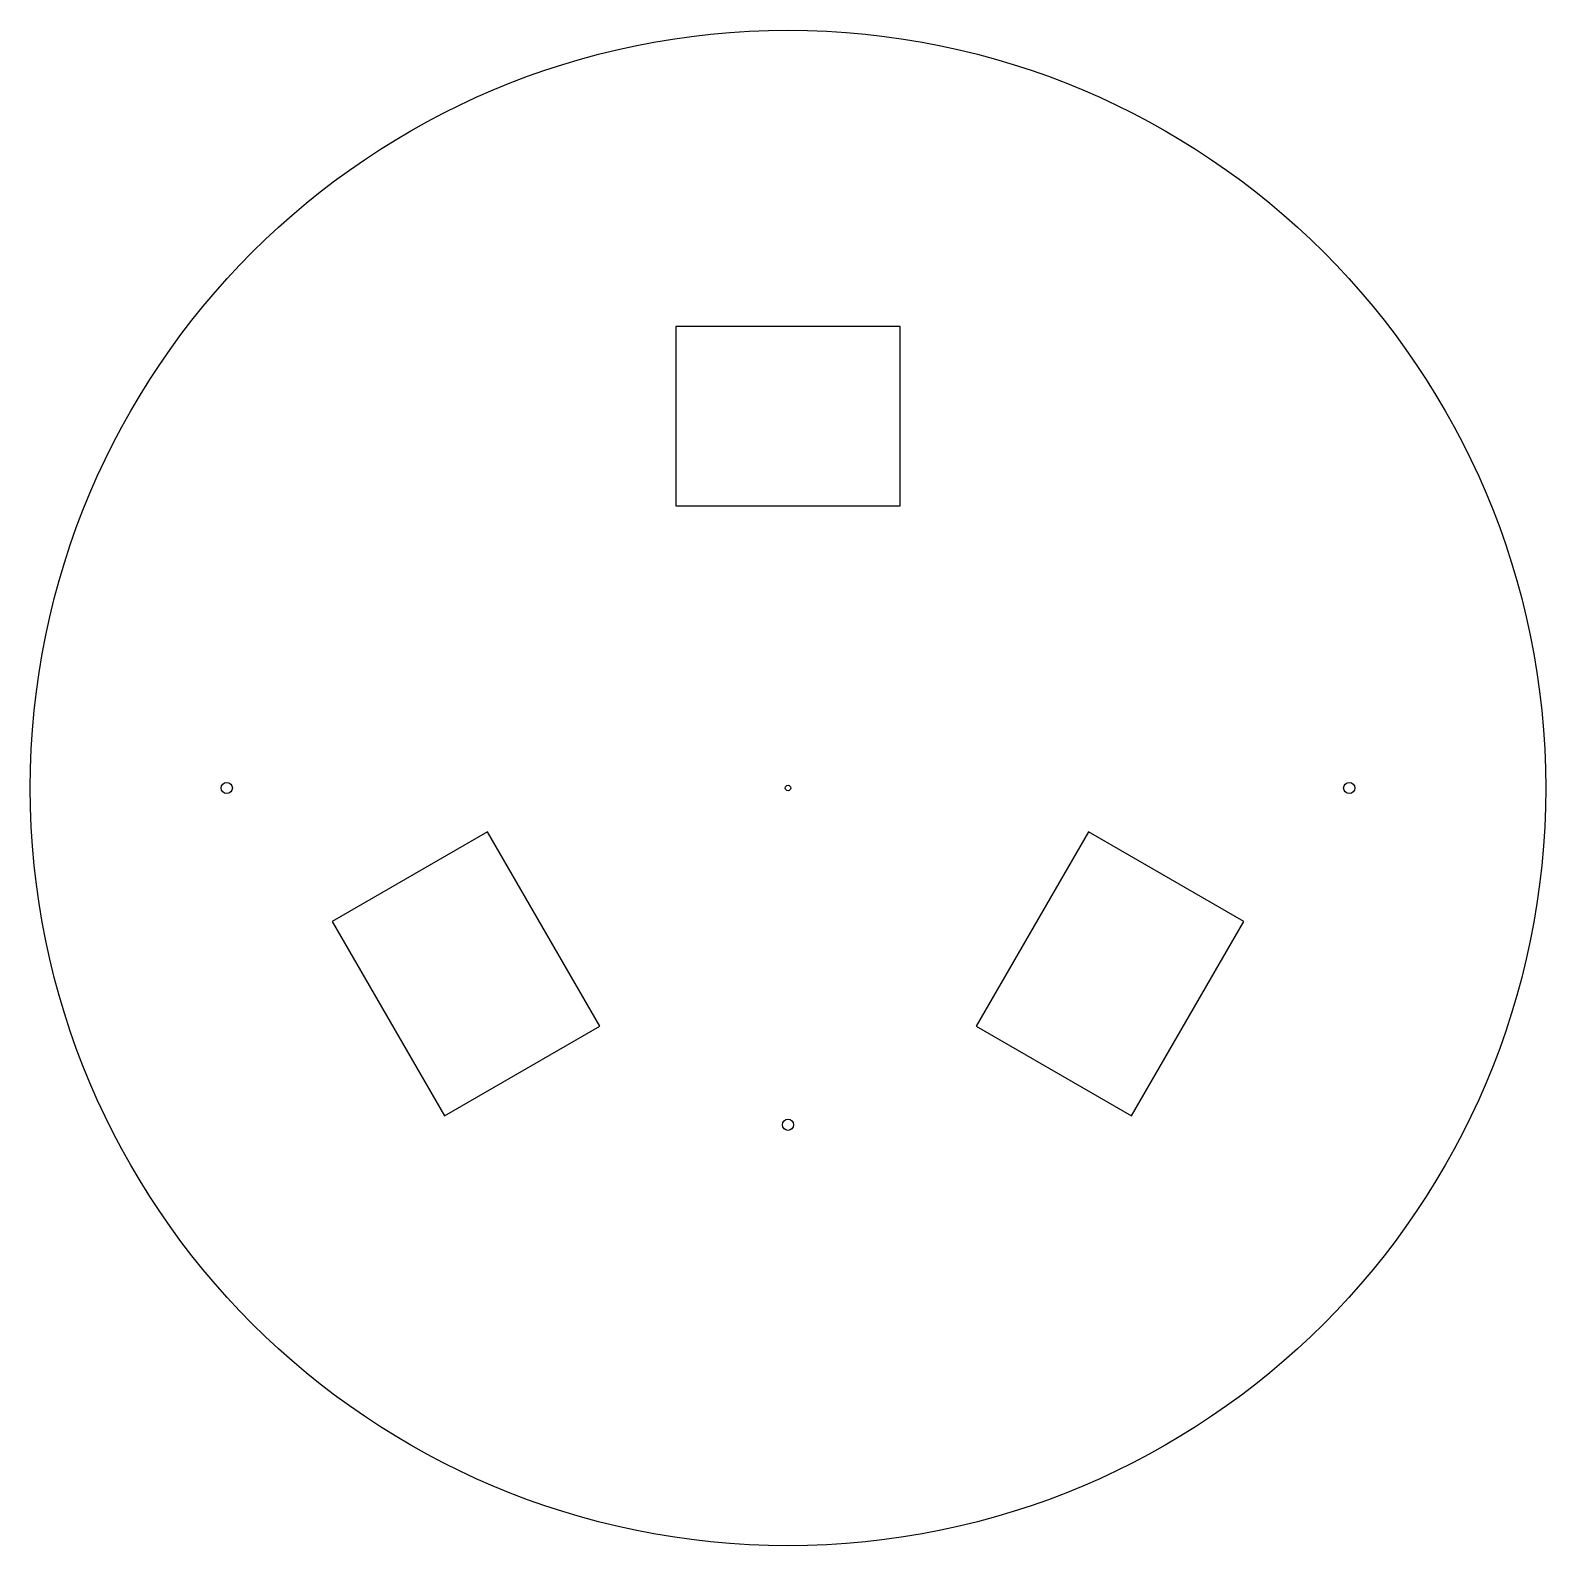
# Model space of a CAD drawing. Header units: millimetres. Extents: x -135 to 135, y -135 to 135.
import ezdxf

# ---------------------------------------------------------------- set-up
doc = ezdxf.new("R2010")
doc.units = ezdxf.units.MM
doc.layers.get('0').update_dxf_attribs({"linetype": 'CONTINUOUS'})

msp = doc.modelspace()

# ---------------------------------------------------------------- linework, layer by layer
for points in [[(20, 82.2), (-20, 82.2), (-20, 50.29), (20, 50.29)], [(-33.55, -42.46), (-53.55, -7.82), (-81.19, -23.78), (-61.19, -58.42)], [(53.55, -7.82), (33.55, -42.46), (61.19, -58.42), (81.19, -23.78)]]:
    msp.add_lwpolyline(points, close=True)
for centre, radius in [((0, 0), 135), ((-100, 0), 1), ((0, 0), 0.5), ((100, 0), 1), ((0, -60), 1)]:
    msp.add_circle(centre, radius)

doc.saveas('drawing.dxf')
